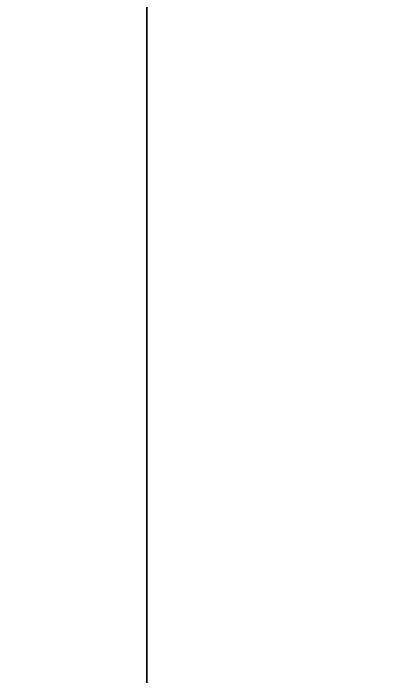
# Model space of a CAD drawing. Extents: x -100 to 4856, y -100 to 4830.
# Drawn here: x 3429.6 to 3478.7, y 100.6 to 184.4 of the extents above; entities that cross this region are included whole.
import ezdxf

# ---------------------------------------------------------------- set-up
doc = ezdxf.new("R2010")
doc.units = 0
doc.layers.add('LAYER0', color=7, linetype='CONTINUOUS')
doc.layers.add('LAYER838', color=7, linetype='CONTINUOUS')

msp = doc.modelspace()

# ---------------------------------------------------------------- linework, layer by layer
at = {"layer": 'LAYER0', "invisible_edges": 1}
for points in [[(4856, 4830, -5), (-100, -100, -5), (-100, 4830, -5), (4856, 4830, -5)], [(-100, -100, -5), (4856, 4830, -5), (4856, -100, -5), (-100, -100, -5)], [(4856, -100), (-100, 4830), (-100, -100), (4856, -100)], [(-100, 4830), (4856, -100), (4856, 4830), (-100, 4830)]]:
    msp.add_3dface(points, dxfattribs=at)
at = {"layer": 'LAYER838', "invisible_edges": 1}
for points in [[(3446.5, 20), (3428.5, 580), (3446.5, 580), (3446.5, 20)], [(3428.5, 580), (3446.5, 20), (3428.5, 20), (3428.5, 580)], [(3428.5, 20, 2540), (3446.5, 580, 2540), (3428.5, 580, 2540), (3428.5, 20, 2540)], [(3446.5, 580, 2540), (3428.5, 20, 2540), (3446.5, 20, 2540), (3446.5, 580, 2540)], [(3446.5, 580, 2540), (3446.5, 20), (3446.5, 580), (3446.5, 580, 2540)], [(3446.5, 20), (3446.5, 580, 2540), (3446.5, 20, 2540), (3446.5, 20)]]:
    msp.add_3dface(points, dxfattribs=at)

doc.saveas('drawing.dxf')
